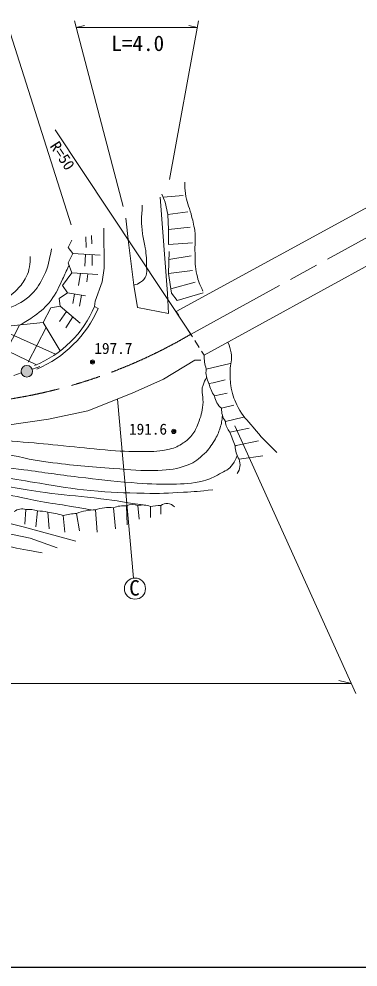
# Model space of a CAD drawing. Units: millimetres, scale not verified. Extents: x 40000 to 680000, y 20000 to 380000.
# Drawn here: x 224534 to 264591, y 205000 to 317198 of the extents above; entities that cross this region are included whole.
import ezdxf
from ezdxf.enums import TextEntityAlignment as Align

# ---------------------------------------------------------------- set-up
doc = ezdxf.new("R2010")
doc.units = ezdxf.units.MM
doc.header["$LTSCALE"] = 1000
doc.header["$PDMODE"] = 32
doc.header["$PDSIZE"] = 500
doc.linetypes.add('CHAIN', pattern=[18.5, 12, -1.5, 3.5, -1.5])
for name, color, linetype, lineweight in [('M-BGD', 7, 'Continuous', 13), ('M-BMK', 2, 'CHAIN', 13), ('M-STR-HTXT', 7, 'Continuous', 13), ('M-STR-STR1', 1, 'Continuous', 13), ('M-TTL-BAND', 7, 'Continuous', 25)]:
    doc.layers.add(name, color=color, linetype=linetype, lineweight=lineweight)
doc.styles.add('ＭＳ ゴシック', font='')
doc.styles.get('ＭＳ ゴシック').set_extended_font_data('MS Gothic')

msp = doc.modelspace()

# ---------------------------------------------------------------- hatches: boundary and pattern name
at = {"layer": 'M-BGD'}
msp.add_hatch(color=256, dxfattribs=at).paths.add_polyline_path([(226112, 275723, 0.97359), (224809, 275316, 0.01338), (224820, 275281, 0.41421), (225687, 274856, 0.41421)])

# ---------------------------------------------------------------- linework, layer by layer
for p, q in [((244820, 279881), (228824, 304094)), ((241427, 296454), (241814, 295536)), ((241577, 296098), (243923, 296309)), ((242067, 284695), (241198, 296096)), ((241814, 295536), (242104, 294071)), ((242104, 294071), (244487, 294377)), ((242104, 294071), (242184, 292300)), ((237478, 290758), (237140, 293632)), ((234596, 287691), (234548, 292425)), ((242184, 292300), (244777, 292557)), ((242184, 292300), (242184, 290496)), ((230776, 291004), (230325, 290150)), ((232445, 291402), (232488, 290157)), ((233089, 291574), (233143, 290597)), ((238106, 285686), (237478, 290758)), ((242184, 290496), (245050, 290722)), ((230325, 290150), (230904, 289426)), ((242265, 289683), (242203, 287077)), ((230904, 289426), (230325, 288331)), ((230904, 289426), (234141, 289233)), ((232391, 289337), (232327, 287924)), ((233185, 289290), (233164, 288031)), ((242242, 288742), (244897, 289152)), ((230325, 288331), (230776, 287171)), ((234354, 286080), (234596, 287691)), ((242203, 287077), (245037, 287431)), ((230776, 287171), (229681, 285642)), ((230776, 287171), (233852, 286941)), ((231797, 287095), (231581, 285637)), ((232663, 287030), (232547, 286088)), ((242557, 284737), (242203, 287077)), ((229681, 285642), (230276, 284772)), ((233533, 283786), (234354, 286080)), ((238529, 283069), (238106, 285686)), ((242476, 285276), (245348, 286047)), ((230276, 284772), (229278, 284112)), ((229278, 284112), (229391, 283210)), ((230276, 284772), (232386, 284445)), ((231094, 284645), (230905, 283511)), ((231912, 284519), (231678, 283222)), ((242200, 282328), (242067, 284695)), ((243212, 283878), (242557, 284737)), ((243212, 283878), (246293, 284791)), ((228292, 283013), (227374, 281258)), ((229391, 283210), (228292, 283013)), ((229391, 283210), (231754, 281209)), ((233465, 283171), (233533, 283786)), ((233465, 283171), (233883, 282930)), ((242200, 282328), (238529, 283069)), ((230135, 282580), (229306, 281382)), ((230891, 281940), (230055, 280634)), ((227374, 281258), (218030, 280318)), ((224603, 280979), (221488, 274925)), ((221753, 280692), (228849, 277521)), ((227729, 280675), (225611, 276563)), ((227374, 281258), (229405, 277927)), ((226597, 276274), (218030, 280318)), ((226114, 275762), (226978, 276058)), ((245327, 276818), (241622, 274567)), ((246037, 276831), (245327, 276818)), ((246651, 275772), (249496, 276438)), ((223944, 275019), (224809, 275316)), ((241622, 274567), (237925, 272910)), ((246975, 274063), (247465, 274131)), ((247465, 274131), (248885, 274506)), ((237925, 272910), (232659, 270810)), ((247622, 272584), (249122, 272928)), ((236162, 272207), (238069, 251020)), ((232659, 270810), (228022, 269819)), ((248470, 271125), (249938, 271485)), ((228022, 269819), (222875, 269079)), ((248923, 269567), (251042, 270065)), ((249436, 268304), (251716, 268767)), ((250191, 266703), (252847, 267281)), ((250066, 266652), (250191, 266703)), ((250542, 265085), (253333, 265493)), ((225008, 257111), (215699, 259443)), ((235703, 259343), (235927, 256845)), ((237242, 259580), (237321, 257332)), ((238583, 259606), (238727, 257989)), ((240055, 259501), (240055, 258212)), ((241278, 259632), (241278, 258607)), ((225359, 259137), (225217, 257421)), ((226726, 258979), (226532, 257106)), ((227923, 258835), (228097, 256843)), ((229951, 256448), (229737, 258440)), ((231341, 258677), (231699, 256606)), ((233566, 259117), (233790, 256475)), ((231259, 255414), (225008, 257111)), ((220853, 256780), (225867, 255760)), ((225867, 255760), (229062, 254606))]:
    msp.add_line(p, q, dxfattribs=at)
for centre, radius in [((225466, 275502), 683), ((233222, 276602), 150), ((233222, 276602), 120), ((233222, 276602), 90), ((233222, 276602), 60), ((233222, 276602), 30), ((233222, 276602), 20), ((242822, 268390), 150), ((242822, 268390), 120), ((242822, 268390), 90), ((242822, 268390), 60), ((242822, 268390), 30), ((242822, 268390), 20), ((238234, 249781), 1250)]:
    msp.add_circle(centre, radius, dxfattribs=at)
for centre, radius, start, end in [((221399, 288318), 13117, 292.31401, 336.89933), ((221200, 288496), 13851, 293.18423, 336.30306), ((251551, 277331), 5142, 179.25141, 197.64145), ((249401, 275409), 2774, 172.46697, 209.0206), ((251577, 275193), 4738, 193.79968, 213.41453), ((250027, 273005), 2442, 189.94119, 230.37893), ((250978, 271010), 2511, 177.37766, 215.08704), ((251215, 269762), 2300, 184.88196, 219.33694), ((176042, 239373), 78891, 20.2297, 21.51397), ((253469, 266829), 3408, 182.9816, 210.78412), ((248856, 264449), 1802, 324.48838, 20.67432), ((224885, 257755), 1461, 71.08984, 128.36532), ((235116, 254676), 4704, 82.82993, 109.24134), ((236934, 256460), 3135, 84.37461, 113.11771), ((237942, 258057), 1676, 67.54245, 114.70416), ((239163, 257371), 2309, 67.27176, 104.557), ((241846, 248599), 11048, 92.94675, 99.32777), ((241981, 258616), 1236, 42.32795, 124.685), ((225668, 255809), 3342, 71.53368, 95.30243), ((226516, 252223), 6759, 77.99271, 88.22244), ((225908, 245197), 13786, 73.87379, 81.59666), ((231707, 250639), 8046, 92.61053, 104.17532), ((233597, 253119), 5998, 90.29563, 112.09629)]:
    msp.add_arc(centre, radius, start, end, dxfattribs=at)
for points, knots in [([(244135, 297885), (244128, 297270), (244148, 297065), (244208, 296544), (244320, 295569), (244621, 295069), (244860, 294117), (245051, 293358), (245196, 292937), (245295, 292160), (245428, 291107), (245279, 290503), (245331, 289443), (245379, 288464), (245304, 287895), (245536, 286943), (245729, 286151), (245860, 285835), (246261, 284987)], [0, 0, 0, 0, 1, 1, 1, 2, 2, 2, 3, 3, 3, 4, 4, 4, 5, 5, 5, 6, 6, 6, 6]), ([(238106, 285686), (238453, 285786), (238605, 285843), (238875, 286032), (239216, 286270), (239432, 286455), (239551, 286853), (239653, 287191), (239619, 287402), (239616, 287755), (239607, 288682), (239598, 289206), (239455, 290122), (239353, 290768), (239226, 291117), (239133, 291764), (238942, 293081), (239023, 293602), (239100, 295170)], [0, 0, 0, 0, 1, 1, 1, 2, 2, 2, 3, 3, 3, 4, 4, 4, 5, 5, 5, 6, 6, 6, 6]), ([(228370, 289994), (228102, 288538), (228034, 287962), (227457, 286799), (227006, 285891), (226735, 285359), (226027, 284632), (225149, 283730), (224415, 283498), (223298, 282917), (222302, 282400), (221677, 282239), (220593, 281951), (218317, 281346), (216967, 281341), (214627, 281082), (213106, 280913), (212243, 280954), (210714, 280888), (208618, 280799), (207443, 280750), (205346, 280701), (202987, 280647), (201666, 280586), (199307, 280605), (195210, 280636), (192918, 280828), (188824, 280997), (186512, 281093), (185220, 281234), (182907, 281287), (178377, 281391), (175836, 281293), (171307, 281402), (169061, 281456), (168343, 281471), (165558, 281571)], [0, 0, 0, 0, 1, 1, 1, 2, 2, 2, 3, 3, 3, 4, 4, 4, 5, 5, 5, 6, 6, 6, 7, 7, 7, 8, 8, 8, 9, 9, 9, 10, 10, 10, 11, 11, 11, 12, 12, 12, 12]), ([(207976, 282062), (209944, 281967), (210508, 281945), (212131, 281981), (213915, 282020), (214913, 282121), (216688, 282303), (217605, 282397), (218136, 282370), (219028, 282598), (220363, 282939), (221161, 283059), (222376, 283709), (223212, 284157), (223623, 284526), (224308, 285183), (224829, 285683), (225057, 286041), (225395, 286680), (225622, 287110), (225692, 287386), (225781, 287864), (225868, 288328), (225865, 288525), (225854, 289072)], [0, 0, 0, 0, 1, 1, 1, 2, 2, 2, 3, 3, 3, 4, 4, 4, 5, 5, 5, 6, 6, 6, 7, 7, 7, 8, 8, 8, 8]), ([(230440, 288036), (230091, 287241), (229988, 287025), (229675, 286387), (229188, 285397), (228990, 284786), (228322, 283908), (227683, 283068), (227209, 282678), (226357, 282056), (225708, 281581), (225437, 281419), (224603, 280979)], [0, 0, 0, 0, 1, 1, 1, 2, 2, 2, 3, 3, 3, 4, 4, 4, 4]), ([(249206, 278939), (249448, 278417), (249518, 278191), (249615, 277684), (249771, 276873), (249466, 276400), (249477, 275574), (249488, 274771), (249458, 274310), (249615, 273523), (249802, 272588), (249999, 272072), (250430, 271222), (250947, 270203), (251468, 269770), (252191, 268885), (253204, 267644), (253623, 267256), (254991, 265887)], [0, 0, 0, 0, 1, 1, 1, 2, 2, 2, 3, 3, 3, 4, 4, 4, 5, 5, 5, 6, 6, 6, 6]), ([(197886, 268653), (198410, 268490), (198592, 268464), (199051, 268373), (200529, 268079), (201402, 268306), (202908, 268268), (205349, 268206), (206718, 268220), (209158, 268128), (211055, 268056), (212114, 267943), (214009, 267832), (216378, 267693), (217706, 267638), (220073, 267487), (222016, 267363), (223104, 267293), (225043, 267132), (226900, 266978), (227937, 266867), (229791, 266688), (231720, 266502), (232795, 266339), (234727, 266195), (236495, 266063), (237489, 265973), (239263, 265998), (240466, 266014), (241157, 266021), (242329, 266293), (243004, 266450), (243361, 266653), (243946, 267023), (244394, 267306), (244624, 267515), (244952, 267930), (245337, 268417), (245472, 268754), (245702, 269331), (246032, 270158), (246171, 270654), (246274, 271539), (246379, 272444), (245969, 273015), (246279, 273871), (246408, 274230), (246473, 274402), (246707, 274748)], [0, 0, 0, 0, 1, 1, 1, 2, 2, 2, 3, 3, 3, 4, 4, 4, 5, 5, 5, 6, 6, 6, 7, 7, 7, 8, 8, 8, 9, 9, 9, 10, 10, 10, 11, 11, 11, 12, 12, 12, 13, 13, 13, 14, 14, 14, 15, 15, 15, 16, 16, 16, 16]), ([(182784, 267848), (185182, 267898), (185802, 267903), (187737, 267918), (191276, 267945), (193258, 267887), (196796, 267852), (199569, 267825), (201125, 267868), (203896, 267750), (207935, 267578), (210193, 267351), (214213, 266915), (217343, 266575), (219091, 266320), (222200, 265820), (224471, 265455), (225710, 265046), (227991, 264748), (231006, 264354), (232708, 264223), (235741, 264008), (237772, 263864), (238914, 263687), (240948, 263771), (242363, 263830), (243187, 263931), (244513, 264430), (245368, 264751), (245758, 265148), (246435, 265761), (247004, 266276), (247219, 266674), (247619, 267329), (247950, 267872), (248112, 268200), (248299, 268808), (248472, 269370), (248502, 269611), (248573, 270289)], [0, 0, 0, 0, 1, 1, 1, 2, 2, 2, 3, 3, 3, 4, 4, 4, 5, 5, 5, 6, 6, 6, 7, 7, 7, 8, 8, 8, 9, 9, 9, 10, 10, 10, 11, 11, 11, 12, 12, 12, 13, 13, 13, 13]), ([(182809, 267367), (184037, 267390), (184351, 267392), (185339, 267403), (187582, 267427), (188838, 267451), (191080, 267403), (193912, 267342), (195501, 267335), (198327, 267138), (200978, 266952), (202457, 266767), (205096, 266462), (206757, 266271), (207679, 266101), (209337, 265890), (212013, 265550), (213519, 265409), (216195, 265064), (219685, 264615), (221634, 264315), (225121, 263844), (227628, 263506), (229029, 263292), (231541, 262986), (233991, 262688), (235365, 262510), (237827, 262328), (239695, 262190), (240746, 262120), (242619, 262151), (244075, 262174), (244912, 262190), (246327, 262535), (247118, 262728), (247520, 262983), (248240, 263363), (248894, 263709), (249347, 263867), (249778, 264468), (250053, 264851), (250157, 265064), (250310, 265552)], [0, 0, 0, 0, 1, 1, 1, 2, 2, 2, 3, 3, 3, 4, 4, 4, 5, 5, 5, 6, 6, 6, 7, 7, 7, 8, 8, 8, 9, 9, 9, 10, 10, 10, 11, 11, 11, 12, 12, 12, 13, 13, 13, 14, 14, 14, 14]), ([(188816, 264372), (189072, 264617), (189221, 264701), (189518, 264848), (190192, 265181), (190689, 264961), (191441, 264937), (192795, 264894), (193554, 264843), (194902, 264700), (197494, 264426), (198925, 264105), (201514, 263798), (203730, 263535), (204978, 263445), (207193, 263177), (211142, 262697), (213347, 262370), (217281, 261786), (220036, 261377), (221585, 261175), (224325, 260672), (225588, 260440), (226280, 260229), (227546, 260011), (228883, 259781), (229641, 259711), (230978, 259479), (231800, 259336), (232066, 259289), (233081, 259095)], [0, 0, 0, 0, 1, 1, 1, 2, 2, 2, 3, 3, 3, 4, 4, 4, 5, 5, 5, 6, 6, 6, 7, 7, 7, 8, 8, 8, 9, 9, 9, 10, 10, 10, 10]), ([(204714, 265528), (208593, 265031), (209580, 264909), (212694, 264478), (215041, 264153), (216357, 263976), (218699, 263620), (221944, 263127), (223745, 262747), (226990, 262252), (229332, 261894), (230635, 261603), (232995, 261394), (235467, 261174), (236859, 261101), (239341, 261061), (241143, 261032), (242156, 261068), (243955, 261179), (245321, 261263), (245778, 261302), (247446, 261475)], [0, 0, 0, 0, 1, 1, 1, 2, 2, 2, 3, 3, 3, 4, 4, 4, 5, 5, 5, 6, 6, 6, 7, 7, 7, 7]), ([(204774, 264759), (207894, 264309), (208685, 264192), (211190, 263814), (214509, 263313), (216367, 263022), (219680, 262483), (222784, 261978), (224504, 261580), (227618, 261147), (229882, 260832), (231168, 260803), (233436, 260516), (235694, 260230), (236428, 260115), (239204, 259680)], [0, 0, 0, 0, 1, 1, 1, 2, 2, 2, 3, 3, 3, 4, 4, 4, 5, 5, 5, 5]), ([(227272, 254029), (225300, 254383), (224795, 254479), (223210, 254778), (220083, 255369), (218330, 255692), (215223, 256376), (213084, 256846), (211931, 257311), (209779, 257717), (207877, 258076), (206785, 258137), (204854, 258269), (203147, 258386), (202187, 258393), (200476, 258407), (197830, 258429), (196346, 258427), (193701, 258333), (191480, 258255), (190242, 258072), (188022, 257978), (186921, 257932), (186301, 257852), (185201, 257919), (183772, 258006), (183013, 258375), (181597, 258590), (180285, 258788), (179545, 258866), (178225, 259004), (176849, 259147), (176078, 259257), (174695, 259300), (172953, 259354), (171976, 259221), (170234, 259168), (168162, 259105), (167002, 258990), (164929, 259001), (163535, 259008), (162758, 259132), (161366, 259211), (159100, 259339), (157832, 259441), (155565, 259530), (153499, 259611), (152339, 259750), (150273, 259661), (148775, 259597), (147963, 259290), (146473, 259122), (145634, 259027), (145160, 259000), (144317, 258951), (142624, 258854), (141672, 258887), (139978, 258807), (137695, 258699), (136408, 258712), (134137, 258448), (132962, 258312), (132283, 258283), (131153, 257936), (130313, 257678), (129992, 257549), (129062, 257107)], [0, 0, 0, 0, 1, 1, 1, 2, 2, 2, 3, 3, 3, 4, 4, 4, 5, 5, 5, 6, 6, 6, 7, 7, 7, 8, 8, 8, 9, 9, 9, 10, 10, 10, 11, 11, 11, 12, 12, 12, 13, 13, 13, 14, 14, 14, 15, 15, 15, 16, 16, 16, 17, 17, 17, 18, 18, 18, 19, 19, 19, 20, 20, 20, 21, 21, 21, 22, 22, 22, 22])]:
    msp.add_open_spline(points, degree=3, knots=knots, dxfattribs=at)
for p in [(233222, 276602), (242822, 268390)]:
    msp.add_point(p, dxfattribs=at)
at = {"layer": 'M-BMK'}
msp.add_line((244788, 279863), (281952, 300311), dxfattribs=at)
msp.add_arc((213989, 332203), 60730, 273.27083, 300.47436, dxfattribs=at)
at = {"layer": 'M-STR-HTXT'}
for p, q in [((216358, 337826), (230702, 292854)), ((231075, 316959), (236826, 295023)), ((231279, 316182), (232279, 316432)), ((245742, 316959), (242307, 298207)), ((245600, 316182), (244600, 316432)), ((231279, 316182), (245600, 316182)), ((264350, 237364), (250038, 269060)), ((78260, 238546), (263816, 238546)), ((263816, 238546), (262316, 238921))]:
    msp.add_line(p, q, dxfattribs=at)
at = {"layer": 'M-STR-STR1'}
for p, q in [((298357, 312799), (243096, 282575)), ((246410, 277398), (301241, 307627)), ((243096, 282575), (243405, 282092)), ((243675, 281671), (244214, 280829)), ((244483, 280407), (245022, 279565)), ((245292, 279144), (245831, 278302)), ((246101, 277881), (246410, 277398))]:
    msp.add_line(p, q, dxfattribs=at)
at = {"layer": 'M-TTL-BAND'}
msp.add_line((40000, 205000), (579000, 205000), dxfattribs=at)

# ---------------------------------------------------------------- texts
at = {"layer": 'M-BGD', "style": 'ＭＳ ゴシック'}
msp.add_text('R=50', height=1320, rotation=303.45, dxfattribs=at).set_placement((227798, 301931), align=Align.BOTTOM_LEFT)
for s, height, p in [('197.7', 1320, (233439, 277156)), ('191.6', 1320, (237537, 267603)), ('C', 1833, (237555, 248407))]:
    msp.add_text(s, height=height, dxfattribs=at).set_placement(p, align=Align.BOTTOM_LEFT)
at = {"layer": 'M-STR-HTXT', "style": 'ＭＳ ゴシック'}
msp.add_text('L=4.0', height=1833, dxfattribs=at).set_placement((235450, 312854), align=Align.BOTTOM_LEFT)

doc.saveas('drawing.dxf')
